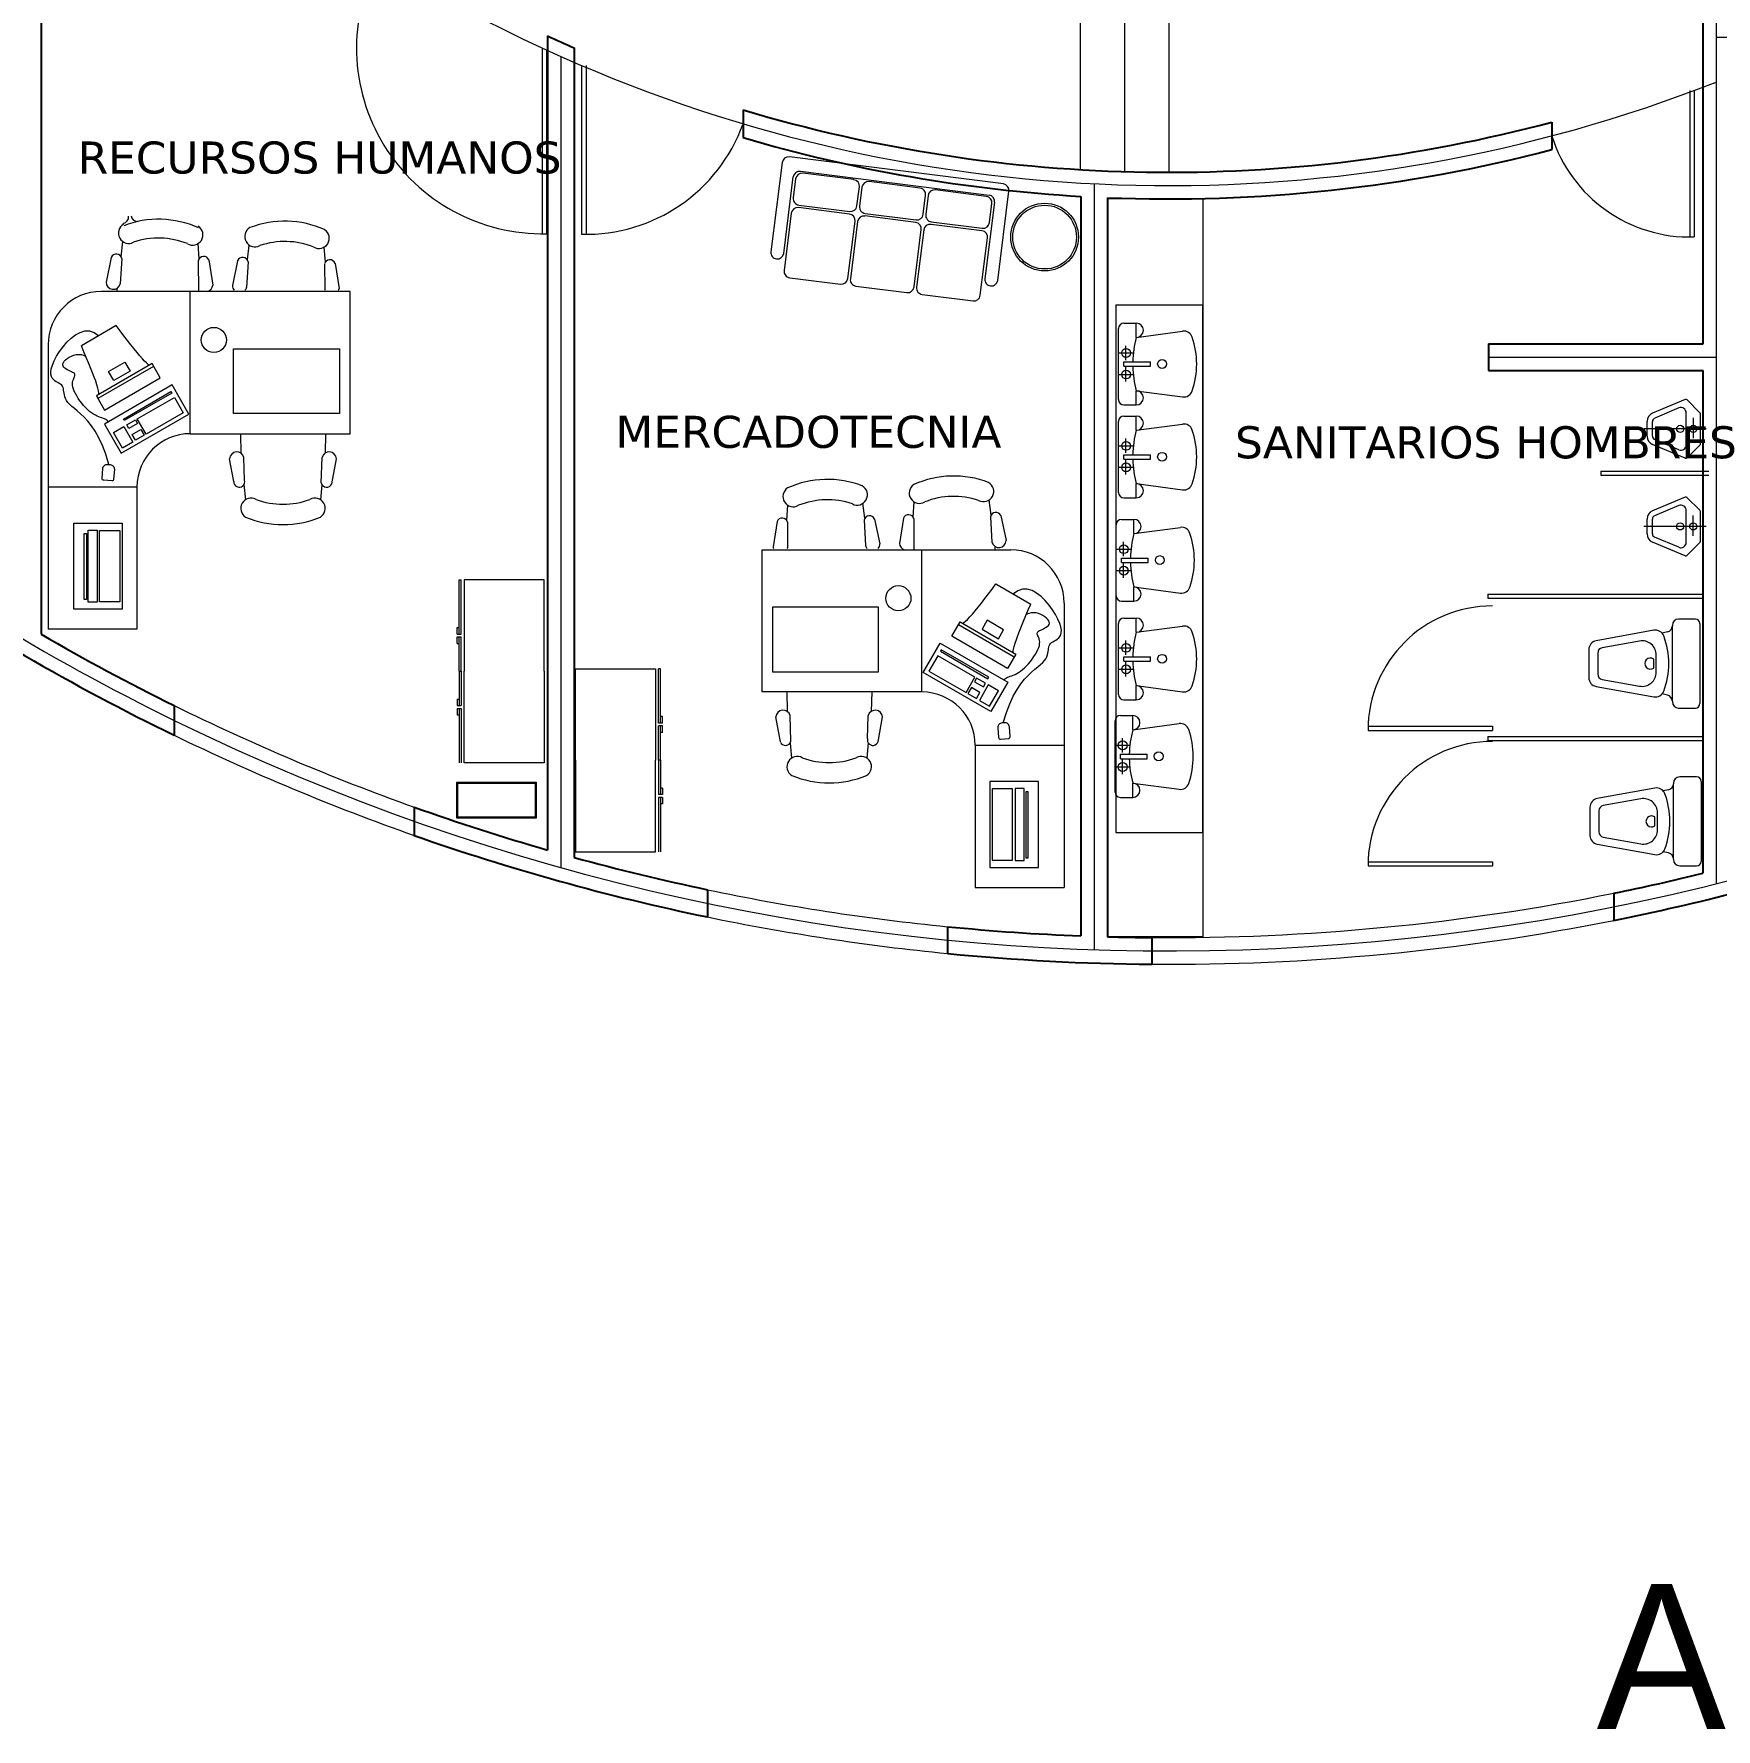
# Model space of a CAD drawing. Header units: millimetres. Extents: x 291 to 670, y 42 to 304.
# Drawn here: x 541.45 to 550.92, y 243.35 to 252.88 of the extents above; entities that cross this region are included whole.
import ezdxf

# ---------------------------------------------------------------- set-up
doc = ezdxf.new("R2010")
doc.units = ezdxf.units.MM
doc.linetypes.add('ACAD_ISO04W100', pattern=[30, 24, -3, 0, -3])
doc.layers.get('0').update_dxf_attribs({"lineweight": 5})
for name, color, linetype, lineweight in [('eje', 8, 'ACAD_ISO04W100', 13), ('escalones', 3, 'Continuous', 15), ('muebles', 2, 'Continuous', 13), ('muros', 1, 'Continuous', 25), ('ventanas y canceleria', 4, 'Continuous', 13)]:
    doc.layers.add(name, color=color, linetype=linetype, lineweight=lineweight)

msp = doc.modelspace()

# ---------------------------------------------------------------- linework, layer by layer
for p, q in [((550.9151, 254.6), (550.9151, 248.1008)), ((552.0767, 252.861), (550.9151, 252.861)), ((544.4151, 252.7535), (544.4151, 248.1915)), ((547.4151, 252.0379), (547.4151, 247.7268)), ((549.6343, 251.0618), (550.9151, 251.0618))]:
    msp.add_line(p, q)
for centre, radius, start, end in [((547.8367, 260.4518), 8.4244, 220.33605, 246.03657), ((544.3095, 252.8013), 1.0444, 151.69474, 271.37166), ((547.8367, 260.4518), 8.4244, 246.03657, 291.43304), ((544.557, 252.692), 0.9381, 268.4729, 340.28025), ((550.7669, 252.5534), 0.8148, 197.58189, 271.7582), ((547.8367, 260.4518), 12.7288, 222.25332, 243.91654), ((547.8367, 260.4518), 12.7288, 243.91654, 298.13997)]:
    msp.add_arc(centre, radius, start, end)
at = {"layer": 'escalones'}
for p, q in [((547.3367, 255.4768), (547.3367, 252.1174)), ((547.8367, 255.4518), (547.8367, 252.1024)), ((547.5867, 254.407), (547.5867, 252.1061))]:
    msp.add_line(p, q, dxfattribs=at)
at = {"layer": 'muebles', "linetype": 'ByBlock'}
for p, q in [((546.9049, 252.0367), (545.7006, 252.1885)), ((545.6602, 252.1572), (545.597, 251.6554)), ((545.7632, 252.1078), (546.8241, 251.9741)), ((546.0632, 252.061), (545.7765, 252.0971)), ((545.6687, 251.6464), (545.7229, 252.0765)), ((545.7361, 252.0658), (545.7225, 251.9583)), ((546.081, 251.9131), (546.0945, 252.0206)), ((546.1089, 252.0188), (546.0953, 251.9113)), ((546.4359, 252.014), (546.1492, 252.0501)), ((546.8087, 251.967), (546.522, 252.0032)), ((546.873, 251.4946), (546.9362, 251.9964)), ((546.0388, 251.8674), (545.7521, 251.9036)), ((545.7539, 251.9179), (546.0406, 251.8818)), ((546.4537, 251.8661), (546.4673, 251.9736)), ((546.4816, 251.9718), (546.4681, 251.8643)), ((546.8555, 251.9337), (546.8013, 251.5036)), ((546.8265, 251.8191), (546.84, 251.9267)), ((545.7117, 251.8722), (545.6711, 251.5497)), ((546.0295, 251.5045), (546.0701, 251.8271)), ((546.0845, 251.8253), (546.0438, 251.5027)), ((546.4115, 251.8205), (546.1248, 251.8566)), ((546.1266, 251.8709), (546.4134, 251.8348)), ((546.7843, 251.7735), (546.4976, 251.8096)), ((546.4994, 251.8239), (546.7861, 251.7878)), ((541.9405, 251.6271), (541.9509, 251.7124)), ((546.4022, 251.4575), (546.4429, 251.7801)), ((546.4572, 251.7783), (546.4166, 251.4557)), ((546.775, 251.4105), (546.8156, 251.7331)), ((541.8854, 251.624), (541.8559, 251.4839)), ((541.9442, 251.6173), (541.9362, 251.4744)), ((542.3793, 251.6153), (542.3735, 251.701)), ((542.6513, 251.6096), (542.6615, 251.6933)), ((543.0898, 251.5978), (543.0841, 251.6819)), ((545.6283, 251.615), (545.6283, 251.615)), ((542.3751, 251.6057), (542.3755, 251.4322)), ((542.4341, 251.6092), (542.456, 251.4678)), ((542.596, 251.6049), (542.5665, 251.4648)), ((542.6548, 251.5982), (542.6468, 251.4553)), ((543.0857, 251.5866), (543.086, 251.4435)), ((543.1447, 251.5901), (543.1667, 251.4487)), ((543.229, 251.4322), (541.8298, 251.4322)), ((541.9177, 251.4322), (541.9184, 251.4469)), ((542.3298, 250.6322), (542.3298, 251.4322)), ((543.229, 250.6322), (543.229, 251.4322)), ((545.7024, 251.5093), (545.9891, 251.4732)), ((546.0751, 251.4623), (546.3619, 251.4262)), ((546.8326, 251.4633), (546.8326, 251.4633)), ((546.4479, 251.4154), (546.7346, 251.3792)), ((541.9132, 251.2398), (541.7172, 251.1266)), ((541.5298, 251.1322), (541.5298, 249.5322)), ((542.1148, 251.0261), (541.8014, 250.8452)), ((542.1237, 251.0108), (541.8103, 250.8298)), ((542.3298, 250.6322), (543.229, 250.6322)), ((542.6123, 250.6322), (542.6149, 250.5231)), ((543.0907, 250.6322), (543.0881, 250.5231)), ((542.5748, 250.3633), (542.5513, 250.4916)), ((542.6355, 250.3708), (542.6318, 250.499)), ((543.0671, 250.3559), (543.0712, 250.499)), ((543.126, 250.3508), (543.1517, 250.4916)), ((542.0298, 250.3322), (541.5298, 250.3322)), ((542.0298, 250.3322), (542.0298, 249.5322)), ((542.632, 250.3462), (542.6402, 250.2607)), ((543.0708, 250.3446), (543.0628, 250.2607)), ((545.6865, 250.1452), (545.6922, 250.2293)), ((546.125, 250.157), (546.1147, 250.2407)), ((546.397, 250.1627), (546.4028, 250.2484)), ((546.8358, 250.1745), (546.8253, 250.2598)), ((545.6315, 250.1375), (545.6096, 249.9961)), ((545.6905, 250.134), (545.6903, 249.9909)), ((546.1215, 250.1456), (546.1295, 250.0027)), ((546.1802, 250.1523), (546.2097, 250.0122)), ((546.3421, 250.1566), (546.3202, 250.0152)), ((546.4011, 250.1531), (546.4008, 249.9796)), ((546.8321, 250.1647), (546.8401, 250.0218)), ((546.8908, 250.1714), (546.9203, 250.0313)), ((546.8585, 249.9796), (546.8578, 249.9943)), ((545.5472, 249.1796), (545.5472, 249.9796)), ((545.5472, 249.9796), (546.9464, 249.9796)), ((546.4464, 249.1796), (546.4464, 249.9796)), ((543.8428, 249.5053), (543.8428, 249.811)), ((543.8428, 249.811), (543.8541, 249.811)), ((543.8541, 249.5053), (543.8541, 249.811)), ((543.8702, 249.811), (543.8702, 249.296)), ((544.3208, 249.811), (543.8702, 249.811)), ((544.3208, 249.296), (544.3208, 249.811)), ((546.8631, 249.7872), (547.059, 249.674)), ((547.2464, 249.6796), (547.2464, 248.0796)), ((542.0298, 249.5322), (541.5298, 249.5322)), ((543.8316, 249.5053), (543.8316, 249.5415)), ((543.8316, 249.5415), (543.8428, 249.5415)), ((543.8428, 249.5053), (543.8428, 249.5415)), ((546.6526, 249.5582), (546.966, 249.3772)), ((546.6614, 249.5735), (546.9748, 249.3926)), ((543.8316, 249.5053), (543.8428, 249.5053)), ((543.8316, 249.453), (543.8316, 249.4891)), ((543.8316, 249.4891), (543.8428, 249.4891)), ((543.8316, 249.453), (543.8428, 249.453)), ((543.8428, 249.5053), (543.8541, 249.5053)), ((543.8428, 249.453), (543.8428, 249.4891)), ((543.8428, 249.296), (543.8428, 249.4891)), ((543.8428, 249.4891), (543.8541, 249.4891)), ((543.8541, 249.296), (543.8541, 249.4891)), ((543.8428, 249.296), (543.8541, 249.296)), ((543.8428, 249.296), (543.8428, 249.1029)), ((543.8428, 249.296), (543.8541, 249.296)), ((543.8541, 249.296), (543.8541, 249.1029)), ((543.8702, 248.7811), (543.8702, 249.296)), ((544.3208, 249.296), (544.3208, 248.7811)), ((544.4975, 249.3103), (544.9481, 249.3103)), ((544.4975, 248.7953), (544.4975, 249.3103)), ((544.9481, 249.3103), (544.9481, 248.7953)), ((544.9642, 249.0046), (544.9642, 249.3103)), ((544.9755, 249.3103), (544.9642, 249.3103)), ((544.9755, 249.0046), (544.9755, 249.3103)), ((543.8316, 249.1391), (543.8428, 249.1391)), ((543.8316, 249.1391), (543.8316, 249.1029)), ((543.8428, 249.1391), (543.8428, 249.1029)), ((546.4464, 249.1796), (545.5472, 249.1796)), ((545.6856, 249.1796), (545.6882, 249.0705)), ((546.1639, 249.1796), (546.1613, 249.0705)), ((543.8316, 249.1029), (543.8428, 249.1029)), ((543.8316, 249.0868), (543.8428, 249.0868)), ((543.8316, 249.0868), (543.8316, 249.0506)), ((543.8316, 249.0506), (543.8428, 249.0506)), ((543.8428, 249.1029), (543.8541, 249.1029)), ((543.8428, 249.0868), (543.8428, 249.0506)), ((543.8428, 249.0868), (543.8541, 249.0868)), ((543.8428, 249.0868), (543.8428, 248.7811)), ((543.8541, 249.0868), (543.8541, 248.7811)), ((544.9755, 249.0046), (544.9755, 249.0408)), ((544.9867, 249.0408), (544.9755, 249.0408)), ((544.9867, 249.0046), (544.9867, 249.0408)), ((545.6503, 248.8982), (545.6246, 249.039)), ((545.7092, 248.9033), (545.7051, 249.0464)), ((546.1407, 248.9182), (546.1444, 249.0464)), ((546.2015, 248.9107), (546.2249, 249.039)), ((544.9755, 249.0046), (544.9642, 249.0046)), ((544.9642, 248.7953), (544.9642, 248.9884)), ((544.9755, 248.9884), (544.9642, 248.9884)), ((544.9867, 249.0046), (544.9755, 249.0046)), ((544.9755, 248.9523), (544.9755, 248.9884)), ((544.9755, 248.7953), (544.9755, 248.9884)), ((544.9867, 248.9884), (544.9755, 248.9884)), ((544.9867, 248.9523), (544.9755, 248.9523)), ((544.9867, 248.9523), (544.9867, 248.9884)), ((545.7054, 248.892), (545.7134, 248.8081)), ((546.1442, 248.8936), (546.1361, 248.8081)), ((546.7464, 248.8796), (546.7464, 248.0796)), ((546.7464, 248.8796), (547.2464, 248.8796)), ((544.3208, 248.7811), (543.8702, 248.7811)), ((544.4975, 248.7953), (544.4975, 248.2804)), ((544.9481, 248.2804), (544.9481, 248.7953)), ((544.9755, 248.7953), (544.9642, 248.7953)), ((544.9642, 248.7953), (544.9642, 248.6022)), ((544.9755, 248.7953), (544.9642, 248.7953)), ((544.9755, 248.7953), (544.9755, 248.6022)), ((544.9755, 248.6022), (544.9642, 248.6022)), ((544.9755, 248.5861), (544.9642, 248.5861)), ((544.9642, 248.5861), (544.9642, 248.2804)), ((544.9867, 248.6384), (544.9755, 248.6384)), ((544.9755, 248.6384), (544.9755, 248.6022)), ((544.9867, 248.6022), (544.9755, 248.6022)), ((544.9867, 248.5861), (544.9755, 248.5861)), ((544.9755, 248.5861), (544.9755, 248.5499)), ((544.9755, 248.5861), (544.9755, 248.2804)), ((544.9867, 248.6384), (544.9867, 248.6022)), ((544.9867, 248.5861), (544.9867, 248.5499)), ((544.9867, 248.5499), (544.9755, 248.5499)), ((544.4975, 248.2804), (544.9481, 248.2804)), ((546.7464, 248.0796), (547.2464, 248.0796))]:
    msp.add_line(p, q, dxfattribs=at)
at = {"layer": 'muebles'}
for p, q in [((547.5372, 251.3569), (548.0262, 251.3569)), ((547.5372, 251.3569), (547.5372, 248.3889)), ((548.0262, 248.3889), (548.0262, 251.3569)), ((547.5825, 251.2539), (547.6525, 251.2539)), ((547.6525, 251.1739), (547.6525, 251.2539)), ((547.5525, 250.8239), (547.5525, 251.2239)), ((547.6525, 251.1739), (547.9136, 251.2087)), ((547.5548, 251.0869), (547.6335, 251.0869)), ((547.5944, 251.0463), (547.5944, 251.1267)), ((547.5548, 250.9658), (547.6335, 250.9658)), ((547.5825, 251.0364), (547.7325, 251.0364)), ((547.5825, 251.0114), (547.5825, 251.0364)), ((547.5825, 251.0114), (547.7325, 251.0114)), ((547.5944, 250.9251), (547.5944, 251.0055)), ((547.7325, 251.0114), (547.7325, 251.0364)), ((547.6525, 250.8739), (547.9136, 250.8391)), ((547.6525, 250.7939), (547.6525, 250.8739)), ((547.5825, 250.7939), (547.6525, 250.7939)), ((550.741, 250.8243), (550.5578, 250.7473)), ((550.7055, 250.7768), (550.5694, 250.7196)), ((550.7519, 250.8222), (550.8242, 250.7503)), ((547.5525, 250.3015), (547.5525, 250.7015)), ((547.5825, 250.7315), (547.6525, 250.7315)), ((547.6525, 250.6515), (547.6525, 250.7315)), ((547.6525, 250.6515), (547.9136, 250.6863)), ((550.8591, 250.6594), (550.5094, 250.6594)), ((550.5271, 250.6176), (550.5271, 250.7012)), ((550.5571, 250.6176), (550.5571, 250.7012)), ((550.7471, 250.5696), (550.7471, 250.7492)), ((550.7871, 250.6071), (550.7871, 250.7209)), ((550.8271, 250.5756), (550.8271, 250.7432)), ((547.5548, 250.5646), (547.6335, 250.5646)), ((547.5944, 250.524), (547.5944, 250.6043)), ((550.741, 250.4945), (550.5578, 250.5715)), ((550.7055, 250.5419), (550.5694, 250.5992)), ((550.7519, 250.4966), (550.8242, 250.5685)), ((547.5825, 250.514), (547.7325, 250.514)), ((547.5825, 250.489), (547.5825, 250.514)), ((547.5825, 250.489), (547.7325, 250.489)), ((547.5944, 250.4028), (547.5944, 250.4831)), ((547.7325, 250.489), (547.7325, 250.514)), ((547.5548, 250.4434), (547.6335, 250.4434)), ((550.2673, 250.4214), (550.2673, 250.3984)), ((550.2673, 250.4214), (550.8743, 250.4214)), ((550.2673, 250.3984), (550.8743, 250.3984)), ((547.6525, 250.3515), (547.9136, 250.3167)), ((547.6525, 250.2715), (547.6525, 250.3515)), ((550.7404, 250.2755), (550.5572, 250.1985)), ((547.5825, 250.2715), (547.6525, 250.2715)), ((550.7049, 250.2281), (550.5688, 250.1708)), ((550.7466, 250.0208), (550.7466, 250.2004)), ((550.7513, 250.2734), (550.8236, 250.2015)), ((550.8266, 250.0268), (550.8266, 250.1944)), ((547.5395, 249.7204), (547.5395, 250.1204)), ((547.5695, 250.1504), (547.6395, 250.1504)), ((547.6395, 250.0704), (547.6395, 250.1504)), ((547.6395, 250.0704), (547.9006, 250.1052)), ((550.8585, 250.1106), (550.5088, 250.1106)), ((550.5266, 250.0688), (550.5266, 250.1524)), ((550.5566, 250.0688), (550.5566, 250.1524)), ((550.7866, 250.0584), (550.7866, 250.1721)), ((547.5813, 249.9428), (547.5813, 250.0232)), ((550.7404, 249.9457), (550.5572, 250.0227)), ((550.7049, 249.9932), (550.5688, 250.0504)), ((550.7513, 249.9478), (550.8236, 250.0197)), ((547.5418, 249.9834), (547.6205, 249.9834)), ((547.5695, 249.9329), (547.7195, 249.9329)), ((547.5695, 249.9079), (547.5695, 249.9329)), ((547.5695, 249.9079), (547.7195, 249.9079)), ((547.5813, 249.8216), (547.5813, 249.902)), ((547.7195, 249.9079), (547.7195, 249.9329)), ((547.5418, 249.8623), (547.6205, 249.8623)), ((547.6395, 249.7704), (547.9006, 249.7355)), ((547.6395, 249.6904), (547.6395, 249.7704)), ((549.6316, 249.7296), (549.6316, 249.7066)), ((549.6316, 249.7296), (550.8401, 249.7296)), ((549.6316, 249.7066), (550.8401, 249.7066)), ((547.5695, 249.6904), (547.6395, 249.6904)), ((547.5525, 249.1653), (547.5525, 249.5653)), ((547.5825, 249.5953), (547.6525, 249.5953)), ((547.6525, 249.5153), (547.6525, 249.5953)), ((547.6525, 249.5153), (547.9136, 249.5502)), ((550.5647, 249.5263), (550.2402, 249.4677)), ((550.6414, 249.5171), (550.6109, 249.5103)), ((550.6688, 249.5543), (550.6688, 249.5513)), ((550.6688, 249.1273), (550.6688, 249.5513)), ((550.7991, 249.5893), (550.7038, 249.5893)), ((550.8241, 249.5643), (550.8241, 249.1143)), ((547.5548, 249.4284), (547.6335, 249.4284)), ((547.5944, 249.3878), (547.5944, 249.4682)), ((550.1991, 249.4185), (550.1991, 249.26)), ((550.4844, 249.4661), (550.2738, 249.428)), ((547.5825, 249.3778), (547.7325, 249.3778)), ((547.5825, 249.3528), (547.5825, 249.3778)), ((547.5825, 249.3528), (547.7325, 249.3528)), ((547.5944, 249.2666), (547.5944, 249.347)), ((547.7325, 249.3528), (547.7325, 249.3778)), ((550.2491, 249.3985), (550.2491, 249.28)), ((550.5641, 249.3143), (550.5641, 249.3643)), ((550.5786, 249.2912), (550.5786, 249.3873)), ((547.5548, 249.3072), (547.6335, 249.3072)), ((550.2738, 249.2505), (550.4844, 249.2125)), ((547.5825, 249.1353), (547.6525, 249.1353)), ((547.6525, 249.2153), (547.9136, 249.1805)), ((547.6525, 249.1353), (547.6525, 249.2153)), ((550.2402, 249.2108), (550.5647, 249.1523)), ((550.6414, 249.1614), (550.6109, 249.1682)), ((547.563, 249.0469), (547.633, 249.0469)), ((547.633, 248.9669), (547.633, 249.0469)), ((550.6688, 249.1273), (550.6688, 249.1243)), ((550.7038, 249.0893), (550.7991, 249.0893)), ((547.533, 248.6169), (547.533, 249.0169)), ((547.633, 248.9669), (547.8941, 249.0017)), ((548.9565, 248.9866), (549.6565, 248.9866)), ((548.9565, 248.9636), (549.6565, 248.9636)), ((549.6565, 248.9866), (549.6565, 248.9636)), ((547.5353, 248.8799), (547.614, 248.8799)), ((547.5748, 248.8393), (547.5748, 248.9197)), ((549.6316, 248.9296), (549.6316, 248.9066)), ((549.6316, 248.9296), (550.8401, 248.9296)), ((549.6316, 248.9066), (550.8401, 248.9066)), ((547.5353, 248.7587), (547.614, 248.7587)), ((547.563, 248.8294), (547.713, 248.8294)), ((547.563, 248.8044), (547.563, 248.8294)), ((547.563, 248.8044), (547.713, 248.8044)), ((547.5748, 248.7181), (547.5748, 248.7985)), ((547.713, 248.8044), (547.713, 248.8294)), ((547.633, 248.6669), (547.8941, 248.632)), ((547.633, 248.5869), (547.633, 248.6669)), ((550.6751, 248.6668), (550.6751, 248.6638)), ((550.6751, 248.2398), (550.6751, 248.6638)), ((550.8054, 248.7018), (550.7101, 248.7018)), ((550.8304, 248.6768), (550.8304, 248.2268)), ((547.563, 248.5869), (547.633, 248.5869)), ((550.571, 248.6388), (550.2465, 248.5802)), ((550.4908, 248.5786), (550.2801, 248.5406)), ((550.6477, 248.6296), (550.6172, 248.6228)), ((550.2054, 248.531), (550.2054, 248.3725)), ((550.2554, 248.511), (550.2554, 248.3925)), ((550.5704, 248.4268), (550.5704, 248.4768)), ((550.585, 248.4037), (550.585, 248.4999)), ((547.5372, 248.3889), (548.0262, 248.3889)), ((550.2465, 248.3233), (550.571, 248.2648)), ((550.2801, 248.363), (550.4908, 248.325)), ((550.6477, 248.2739), (550.6172, 248.2807)), ((548.9565, 248.2242), (549.6565, 248.2242)), ((548.9565, 248.2012), (549.6565, 248.2012)), ((549.6565, 248.2242), (549.6565, 248.2012)), ((550.6751, 248.2398), (550.6751, 248.2368)), ((550.7101, 248.2018), (550.8054, 248.2018))]:
    msp.add_line(p, q, dxfattribs=at)
for points in [[(548.0262, 251.9545), (548.0262, 247.8027), (547.4901, 247.8027), (547.4901, 251.9545)], [(544.276, 248.6725), (544.276, 248.4699), (543.8294, 248.4699), (543.8294, 248.6725)], [(544.271, 248.6675), (544.271, 248.4749), (543.8344, 248.4749), (543.8344, 248.6675)]]:
    msp.add_lwpolyline(points, close=True, dxfattribs=at)
at = {"layer": 'muebles', "linetype": 'ByBlock'}
for points in [[(542.1008, 251.018), (542.0933, 251.0222), (542.084, 251.0298), (542.0729, 251.0404), (542.0601, 251.0539), (542.0459, 251.0701), (542.0303, 251.0887), (542.0133, 251.1095), (541.9952, 251.1324), (541.976, 251.157), (541.9559, 251.1833), (541.9349, 251.2109), (541.9132, 251.2398)], [(541.872, 250.4589), (541.8545, 250.5162), (541.8355, 250.566), (541.8155, 250.609), (541.7948, 250.6457), (541.7738, 250.677), (541.7529, 250.7033), (541.7324, 250.7256), (541.7127, 250.7443), (541.6943, 250.7601), (541.6775, 250.7738), (541.6627, 250.786), (541.6503, 250.7974), (541.6405, 250.8084), (541.633, 250.8193), (541.6276, 250.8299), (541.6237, 250.8402), (541.6212, 250.8501), (541.6194, 250.8595), (541.6182, 250.8686), (541.6171, 250.877), (541.6157, 250.885), (541.6137, 250.8922), (541.6107, 250.8988), (541.6062, 250.9047), (541.6002, 250.9099), (541.5928, 250.9146), (541.5846, 250.9193), (541.5761, 250.9243), (541.5678, 250.93), (541.5601, 250.9366), (541.5535, 250.9446), (541.5485, 250.9544), (541.5456, 250.9662), (541.5453, 250.9805), (541.548, 250.9976), (541.5542, 251.0179), (541.5642, 251.0415), (541.5779, 251.0673), (541.5946, 251.0942), (541.6141, 251.121), (541.6359, 251.1464), (541.6594, 251.1692), (541.6844, 251.1882), (541.7104, 251.2022), (541.7369, 251.2099), (541.7634, 251.2101), (541.7897, 251.2016), (541.8152, 251.1832)], [(541.8683, 250.6988), (541.8645, 250.7041), (541.8598, 250.7083), (541.8542, 250.7119), (541.8478, 250.715), (541.8407, 250.7178), (541.8329, 250.7205), (541.8245, 250.7235), (541.8155, 250.7268), (541.8059, 250.7308), (541.7959, 250.7357), (541.7854, 250.7417), (541.7746, 250.749), (541.7634, 250.7578), (541.7522, 250.7679), (541.7409, 250.7792), (541.7298, 250.7913), (541.7191, 250.8042), (541.7089, 250.8174), (541.6995, 250.831), (541.6909, 250.8445), (541.6834, 250.8578), (541.6771, 250.8707), (541.6722, 250.883), (541.6689, 250.8944), (541.6672, 250.9047), (541.667, 250.9141), (541.6679, 250.9225), (541.6697, 250.9301), (541.672, 250.9369), (541.6745, 250.943), (541.677, 250.9485), (541.6791, 250.9535), (541.6805, 250.9581), (541.6809, 250.9623), (541.6801, 250.9662), (541.6777, 250.9699), (541.6735, 250.9736), (541.6679, 250.9771), (541.6611, 250.9807), (541.6536, 250.9844), (541.6457, 250.9882), (541.6378, 250.9923), (541.6304, 250.9966), (541.6238, 251.0014), (541.6183, 251.0065), (541.6144, 251.0121), (541.6125, 251.0183), (541.6128, 251.0251), (541.6158, 251.0325), (541.6211, 251.0403), (541.6286, 251.0482), (541.6379, 251.0557), (541.6487, 251.0627), (541.6607, 251.0687), (541.6737, 251.0735), (541.6873, 251.0767), (541.7013, 251.078), (541.7153, 251.077), (541.7291, 251.0736), (541.7423, 251.0672)], [(541.8153, 250.8532), (541.8154, 250.8618), (541.8136, 250.8737), (541.81, 250.8886), (541.8047, 250.9064), (541.7978, 250.9268), (541.7895, 250.9497), (541.7799, 250.9748), (541.7692, 251.0019), (541.7574, 251.0309), (541.7448, 251.0614), (541.7313, 251.0934), (541.7172, 251.1266)], [(541.8014, 250.8452), (541.8477, 250.765), (542.1611, 250.946)], [(542.1611, 250.946), (542.1148, 251.0261)], [(546.6755, 249.5654), (546.683, 249.5696), (546.6923, 249.5772), (546.7034, 249.5878), (546.7161, 249.6013), (546.7304, 249.6175), (546.746, 249.6361), (546.7629, 249.6569), (546.7811, 249.6798), (546.8002, 249.7045), (546.8204, 249.7307), (546.8414, 249.7584), (546.8631, 249.7872)], [(546.9042, 249.0063), (546.9218, 249.0636), (546.9407, 249.1134), (546.9607, 249.1564), (546.9815, 249.1931), (547.0025, 249.2244), (547.0234, 249.2508), (547.0439, 249.273), (547.0635, 249.2917), (547.0819, 249.3075), (547.0987, 249.3212), (547.1135, 249.3334), (547.126, 249.3448), (547.1358, 249.3558), (547.1432, 249.3667), (547.1487, 249.3773), (547.1525, 249.3876), (547.1551, 249.3975), (547.1568, 249.4069), (547.158, 249.416), (547.1592, 249.4244), (547.1605, 249.4324), (547.1626, 249.4396), (547.1656, 249.4463), (547.17, 249.4521), (547.1761, 249.4573), (547.1835, 249.462), (547.1916, 249.4667), (547.2001, 249.4717), (547.2084, 249.4774), (547.2162, 249.484), (547.2227, 249.492), (547.2277, 249.5018), (547.2306, 249.5136), (547.231, 249.5279), (547.2283, 249.545), (547.2221, 249.5653), (547.212, 249.5889), (547.1984, 249.6147), (547.1816, 249.6416), (547.1622, 249.6684), (547.1404, 249.6938), (547.1168, 249.7166), (547.0918, 249.7356), (547.0659, 249.7496), (547.0394, 249.7573), (547.0128, 249.7575), (546.9866, 249.749), (546.9611, 249.7306)], [(546.908, 249.2462), (546.9118, 249.2515), (546.9165, 249.2557), (546.9221, 249.2593), (546.9284, 249.2624), (546.9355, 249.2652), (546.9433, 249.2679), (546.9518, 249.2709), (546.9608, 249.2742), (546.9703, 249.2782), (546.9804, 249.2831), (546.9908, 249.2891), (547.0017, 249.2964), (547.0128, 249.3052), (547.0241, 249.3153), (547.0354, 249.3266), (547.0464, 249.3387), (547.0571, 249.3516), (547.0673, 249.3648), (547.0768, 249.3784), (547.0853, 249.3919), (547.0929, 249.4052), (547.0992, 249.4181), (547.1041, 249.4304), (547.1074, 249.4418), (547.109, 249.4521), (547.1093, 249.4615), (547.1083, 249.4699), (547.1066, 249.4775), (547.1043, 249.4843), (547.1018, 249.4904), (547.0993, 249.4959), (547.0972, 249.5009), (547.0958, 249.5055), (547.0953, 249.5097), (547.0962, 249.5136), (547.0986, 249.5173), (547.1027, 249.521), (547.1084, 249.5245), (547.1152, 249.5281), (547.1227, 249.5318), (547.1306, 249.5356), (547.1384, 249.5397), (547.1458, 249.544), (547.1525, 249.5488), (547.1579, 249.5539), (547.1618, 249.5595), (547.1638, 249.5657), (547.1634, 249.5725), (547.1605, 249.5799), (547.1551, 249.5877), (547.1477, 249.5956), (547.1384, 249.6031), (547.1276, 249.6101), (547.1155, 249.6161), (547.1025, 249.6209), (547.0889, 249.6241), (547.075, 249.6254), (547.0609, 249.6245), (547.0472, 249.621), (547.0339, 249.6146)], [(546.9609, 249.4006), (546.9608, 249.4092), (546.9627, 249.4211), (546.9663, 249.436), (546.9716, 249.4538), (546.9785, 249.4742), (546.9867, 249.4971), (546.9963, 249.5222), (547.0071, 249.5493), (547.0188, 249.5783), (547.0315, 249.6088), (547.0449, 249.6408), (547.059, 249.674)], [(546.6151, 249.4934), (546.6614, 249.5735)], [(546.9748, 249.3926), (546.9286, 249.3124), (546.6151, 249.4934)]]:
    msp.add_lwpolyline(points, dxfattribs=at)
for points in [[(543.1696, 251.1089), (543.1696, 250.7453), (542.5734, 250.7453), (542.5734, 251.1089)], [(541.9619, 251.0353), (541.9912, 250.9846), (541.8992, 250.9315), (541.8699, 250.9822)], [(542.3226, 250.7425), (542.2279, 250.9064), (541.8469, 250.6864), (541.9416, 250.5225)], [(542.2213, 250.8691), (542.2261, 250.8609), (541.9583, 250.7063), (541.9536, 250.7145)], [(542.0813, 250.6295), (542.0316, 250.7156), (542.2404, 250.8361), (542.2901, 250.7501)], [(541.9487, 250.5514), (541.8983, 250.6386), (541.9561, 250.672), (542.0065, 250.5848)], [(542.0222, 250.7101), (542.0337, 250.6901), (541.9842, 250.6615), (541.9726, 250.6815)], [(542.0516, 250.6564), (542.0707, 250.6234), (542.0223, 250.5955), (542.0033, 250.6285)], [(541.9469, 250.1293), (541.9469, 249.6446), (541.6741, 249.6446), (541.6741, 250.1293)], [(541.8055, 250.0889), (541.8055, 249.685), (541.755, 249.685), (541.755, 250.0889)], [(541.9342, 250.0874), (541.9342, 249.6862), (541.8198, 249.6862), (541.8198, 250.0874)], [(541.7453, 250.0711), (541.7453, 249.6989), (541.7326, 249.6989), (541.7326, 250.0711)], [(545.6066, 249.6563), (545.6066, 249.2927), (546.2028, 249.2927), (546.2028, 249.6563)], [(546.8143, 249.5827), (546.7851, 249.532), (546.8771, 249.4789), (546.9063, 249.5296)], [(546.4537, 249.2899), (546.5483, 249.4538), (546.9294, 249.2338), (546.8347, 249.0699)], [(546.695, 249.1769), (546.7446, 249.263), (546.5359, 249.3835), (546.4862, 249.2975)], [(546.5549, 249.4165), (546.5502, 249.4083), (546.8179, 249.2537), (546.8227, 249.2619)], [(546.7541, 249.2575), (546.7425, 249.2375), (546.7921, 249.2089), (546.8036, 249.2289)], [(546.7246, 249.2038), (546.7056, 249.1708), (546.7539, 249.1429), (546.773, 249.1759)], [(546.8276, 249.0988), (546.8779, 249.186), (546.8201, 249.2194), (546.7698, 249.1322)], [(546.8293, 248.6767), (546.8293, 248.192), (547.1021, 248.192), (547.1021, 248.6767)], [(546.842, 248.6349), (546.842, 248.2336), (546.9565, 248.2336), (546.9565, 248.6349)], [(546.9708, 248.6363), (546.9708, 248.2324), (547.0213, 248.2324), (547.0213, 248.6363)], [(547.031, 248.6185), (547.031, 248.2464), (547.0437, 248.2464), (547.0437, 248.6185)]]:
    msp.add_lwpolyline(points, close=True, dxfattribs=at)
for points in [[(541.9026, 250.4311), (541.8987, 250.3762, -0.414214), (541.8878, 250.3667), (541.8434, 250.3699, -0.414214), (541.8339, 250.3808), (541.8378, 250.4357, -0.414214), (541.8652, 250.4594), (541.8789, 250.4584, -0.414214)], [(546.8737, 248.9785), (546.8775, 248.9236, 0.414214), (546.8885, 248.9141), (546.9328, 248.9173, 0.414214), (546.9423, 248.9282), (546.9384, 248.9831, 0.414214), (546.9111, 249.0068), (546.8974, 249.0058, 0.414214)]]:
    msp.add_lwpolyline(points, format="xyb", close=True, dxfattribs=at)
at = {"layer": 'muebles'}
for centre, radius in [((547.1368, 251.7379), 0.1906), ((547.1368, 251.7379), 0.1794), ((547.5954, 251.0861), 0.025), ((547.7979, 251.0247), 0.025), ((547.5954, 250.9649), 0.025), ((550.7134, 250.6594), 0.02), ((550.7871, 250.6594), 0.02), ((547.5954, 250.5637), 0.025), ((547.5954, 250.4425), 0.025), ((547.7979, 250.5023), 0.025), ((550.7129, 250.1106), 0.02), ((550.7866, 250.1106), 0.02), ((547.5824, 249.9826), 0.025), ((547.7849, 249.9212), 0.025), ((547.5824, 249.8614), 0.025), ((547.5954, 249.4276), 0.025), ((547.5954, 249.3064), 0.025), ((547.7979, 249.3662), 0.025), ((547.5759, 248.8791), 0.025), ((547.5759, 248.7579), 0.025), ((547.7784, 248.8177), 0.025)]:
    msp.add_circle(centre, radius, dxfattribs=at)
at = {"layer": 'muebles', "linetype": 'ByBlock'}
for centre in [(542.4623, 251.1594), (546.314, 249.7068)]:
    msp.add_circle(centre, 0.0707, dxfattribs=at)
for centre, radius, start, end in [((545.6961, 252.1527), 0.0361, 82.81697, 172.81697), ((545.7587, 252.0719), 0.0361, 82.81697, 172.81697), ((545.7719, 252.0613), 0.0361, 82.81697, 172.81697), ((546.0587, 252.0251), 0.0361, 352.81697, 82.81697), ((546.1447, 252.0143), 0.0361, 82.81697, 172.81697), ((546.4314, 251.9782), 0.0361, 352.81697, 82.81697), ((546.5174, 251.9673), 0.0361, 82.81697, 172.81697), ((546.9003, 252.0009), 0.0361, 352.81697, 82.81697), ((545.7475, 251.8677), 0.0361, 82.81697, 172.81697), ((545.7584, 251.9537), 0.0361, 172.81697, 262.81697), ((546.0451, 251.9176), 0.0361, 262.81697, 352.81697), ((546.1311, 251.9068), 0.0361, 172.81697, 262.81697), ((546.8042, 251.9312), 0.0361, 352.81697, 82.81697), ((546.8196, 251.9382), 0.0361, 352.81697, 82.81697), ((541.9834, 251.76), 0.0577, 119.72563, 298.14311), ((541.947, 251.8508), 0.0361, 277.18303, 7.18303), ((542.152, 251.2947), 0.5436, 65.72166, 111.19953), ((542.033, 251.8616), 0.0361, 187.18303, 277.18303), ((542.862, 251.2842), 0.5436, 65.72166, 111.19953), ((546.0343, 251.8316), 0.0361, 352.81697, 82.81697), ((546.1203, 251.8207), 0.0361, 82.81697, 172.81697), ((546.407, 251.7846), 0.0361, 352.81697, 82.81697), ((546.4179, 251.8706), 0.0361, 262.81697, 352.81697), ((546.4931, 251.7738), 0.0361, 82.81697, 172.81697), ((546.5039, 251.8598), 0.0361, 172.81697, 262.81697), ((546.7906, 251.8237), 0.0361, 262.81697, 352.81697), ((542.1511, 251.295), 0.4374, 68.17401, 108.74719), ((542.3436, 251.7503), 0.0577, 238.77808, 57.19557), ((542.694, 251.7409), 0.0577, 119.72563, 298.14311), ((542.8617, 251.2759), 0.4374, 68.17401, 108.74719), ((543.0542, 251.7312), 0.0577, 238.77808, 57.19557), ((546.7798, 251.7376), 0.0361, 352.81697, 82.81697), ((541.9137, 251.6115), 0.031, 10.74328, 156.23712), ((542.4052, 251.5983), 0.031, 20.68408, 166.17791), ((542.6244, 251.5924), 0.031, 10.74328, 156.23712), ((543.1158, 251.5792), 0.031, 20.68408, 166.17791), ((545.6328, 251.6509), 0.0361, 172.81697, 262.81697), ((545.6328, 251.6509), 0.0361, 262.81697, 352.81697), ((545.7069, 251.5451), 0.0361, 172.81697, 262.81697), ((541.8298, 251.1322), 0.3, 90, 180), ((541.8968, 251.4853), 0.0409, 181.97381, 344.45379), ((542.4153, 251.4714), 0.0409, 286.71014, 354.94738), ((542.6074, 251.4662), 0.0409, 181.97381, 220.91202), ((542.6074, 251.4662), 0.0409, 319.08798, 344.45379), ((543.1259, 251.4523), 0.0409, 192.4674, 198.30514), ((543.1259, 251.4523), 0.0409, 341.69486, 354.94738), ((545.9936, 251.509), 0.0361, 262.81697, 352.81697), ((546.0796, 251.4982), 0.0361, 172.81697, 262.81697), ((546.3664, 251.462), 0.0361, 262.81697, 352.81697), ((546.4524, 251.4512), 0.0361, 172.81697, 262.81697), ((546.8371, 251.4991), 0.0361, 172.81697, 262.81697), ((546.8371, 251.4991), 0.0361, 262.81697, 352.81697), ((546.7391, 251.4151), 0.0361, 262.81697, 352.81697), ((542.3298, 250.3322), 0.3, 90, 180), ((542.5921, 250.4891), 0.0409, 14.00681, 176.48678), ((543.1109, 250.4891), 0.0409, 3.51322, 165.99319), ((542.6057, 250.3625), 0.031, 178.46926, 15.58994), ((545.9143, 249.8316), 0.5436, 68.80047, 114.27834), ((546.6249, 249.8507), 0.5436, 68.80047, 114.27834), ((543.0973, 250.3625), 0.031, 192.28269, 337.77652), ((545.722, 250.2787), 0.0577, 122.80443, 301.22192), ((546.0823, 250.2883), 0.0577, 241.85689, 60.27437), ((546.4326, 250.2978), 0.0577, 122.80443, 301.22192), ((546.6251, 249.8424), 0.4374, 71.25281, 111.82599), ((546.7929, 250.3074), 0.0577, 241.85689, 60.27437), ((542.6713, 250.2121), 0.0577, 60.31748, 238.73497), ((542.8515, 250.6725), 0.4374, 249.71341, 290.28659), ((543.0317, 250.2121), 0.0577, 301.26503, 119.68252), ((545.9145, 249.8233), 0.4374, 71.25281, 111.82599), ((546.8625, 250.1589), 0.031, 23.76288, 169.25672), ((542.8515, 250.6642), 0.5436, 247.26107, 292.73893), ((545.6605, 250.1266), 0.031, 13.82209, 159.31592), ((546.1519, 250.1398), 0.031, 23.76288, 169.25672), ((546.3711, 250.1457), 0.031, 13.82209, 159.31592), ((545.6503, 249.9997), 0.0409, 185.05262, 198.30514), ((545.6503, 249.9997), 0.0409, 341.69486, 347.5326), ((546.1689, 250.0136), 0.0409, 195.54621, 220.91202), ((546.1689, 250.0136), 0.0409, 319.08798, 358.02619), ((546.3609, 250.0188), 0.0409, 185.05262, 253.28986), ((546.8795, 250.0327), 0.0409, 195.54621, 358.02619), ((546.9464, 249.6796), 0.3, 0, 90), ((546.4464, 248.8796), 0.3, 0, 90), ((545.6654, 249.0365), 0.0409, 14.00681, 176.48678), ((546.1841, 249.0365), 0.0409, 3.51322, 165.99319), ((545.679, 248.9099), 0.031, 202.22348, 347.71731), ((546.1706, 248.9099), 0.031, 164.41006, 1.53074), ((545.7446, 248.7596), 0.0577, 60.31748, 238.73497), ((545.9248, 249.2199), 0.4374, 249.71341, 290.28659), ((546.1049, 248.7596), 0.0577, 301.26503, 119.68252), ((545.9248, 249.2116), 0.5436, 247.26107, 292.73893)]:
    msp.add_arc(centre, radius, start, end, dxfattribs=at)
at = {"layer": 'muebles'}
for centre, radius, start, end in [((547.5825, 251.2239), 0.03, 90, 180), ((547.6525, 251.2139), 0.04, 270, 90), ((548.205, 251.0239), 0.5725, 164.81071, 178.7489), ((547.9202, 251.1591), 0.05, 18.72761, 97.59464), ((547.5213, 251.0239), 0.4713, 341.27239, 18.72761), ((548.205, 251.0239), 0.5725, 181.2511, 195.18929), ((547.6525, 250.8339), 0.04, 270, 90), ((547.9202, 250.8886), 0.05, 262.40536, 341.27239), ((547.5825, 250.8239), 0.03, 180, 270), ((550.7171, 250.7492), 0.03, 0, 112.80454), ((550.7448, 250.8151), 0.01, 45.15887, 112.80454), ((547.5825, 250.7015), 0.03, 90, 180), ((547.6525, 250.6915), 0.04, 270, 90), ((547.9202, 250.6367), 0.05, 18.72761, 97.59464), ((550.5771, 250.7012), 0.05, 112.80454, 180), ((550.5771, 250.7012), 0.02, 112.80454, 180), ((550.8171, 250.7432), 0.01, 0, 45.15887), ((548.205, 250.5015), 0.5725, 164.81071, 178.7489), ((547.5213, 250.5015), 0.4713, 341.27239, 18.72761), ((550.5771, 250.6176), 0.05, 180, 247.19546), ((550.5771, 250.6176), 0.02, 180, 247.19546), ((550.7171, 250.5696), 0.03, 247.19546, 0), ((550.8171, 250.5756), 0.01, 314.84113, 0), ((548.205, 250.5015), 0.5725, 181.2511, 195.18929), ((550.7448, 250.5037), 0.01, 247.19546, 314.84113), ((547.5825, 250.3015), 0.03, 180, 270), ((547.6525, 250.3115), 0.04, 270, 90), ((547.9202, 250.3662), 0.05, 262.40536, 341.27239), ((550.7443, 250.2663), 0.01, 45.15887, 112.80454), ((550.5766, 250.1524), 0.05, 112.80454, 180), ((550.7166, 250.2004), 0.03, 0, 112.80454), ((550.8166, 250.1944), 0.01, 0, 45.15887), ((547.5695, 250.1204), 0.03, 90, 180), ((547.6395, 250.1104), 0.04, 270, 90), ((547.9072, 250.0556), 0.05, 18.72761, 97.59464), ((550.5766, 250.1524), 0.02, 112.80454, 180), ((548.192, 249.9204), 0.5725, 164.81071, 178.7489), ((547.5082, 249.9204), 0.4713, 341.27239, 18.72761), ((550.5766, 250.0688), 0.05, 180, 247.19546), ((550.5766, 250.0688), 0.02, 180, 247.19546), ((550.7166, 250.0208), 0.03, 247.19546, 0), ((550.8166, 250.0268), 0.01, 314.84113, 0), ((548.192, 249.9204), 0.5725, 181.2511, 195.18929), ((550.7443, 249.9549), 0.01, 247.19546, 314.84113), ((547.5695, 249.7204), 0.03, 180, 270), ((547.6395, 249.7304), 0.04, 270, 90), ((547.9072, 249.7851), 0.05, 262.40536, 341.27239), ((549.6565, 248.9636), 0.7, 90, 180), ((547.5825, 249.5653), 0.03, 90, 180), ((548.205, 249.3653), 0.5725, 164.81071, 178.7489), ((547.6525, 249.5553), 0.04, 270, 90), ((547.9202, 249.5006), 0.05, 18.72761, 97.59464), ((547.5213, 249.3653), 0.4713, 341.27239, 18.72761), ((550.5735, 249.4771), 0.05, 20.63685, 100.23151), ((550.6338, 249.5513), 0.035, 282.61444, 0), ((550.7038, 249.5543), 0.035, 90, 180), ((550.7991, 249.5643), 0.025, 0, 90), ((550.2491, 249.4185), 0.05, 100.23151, 180), ((550.2791, 249.3985), 0.03, 100.23151, 180), ((550.4986, 249.3873), 0.08, 0, 100.23151), ((550.2076, 249.3393), 0.441, 339.36315, 20.63685), ((548.205, 249.3653), 0.5725, 181.2511, 195.18929), ((550.5453, 249.3393), 0.0312, 53.1301, 306.8699), ((550.2491, 249.26), 0.05, 180, 259.76849), ((550.2791, 249.28), 0.03, 180, 259.76849), ((550.4986, 249.2912), 0.08, 259.76849, 0), ((547.5825, 249.1653), 0.03, 180, 270), ((547.6525, 249.1753), 0.04, 270, 90), ((547.9202, 249.2301), 0.05, 262.40536, 341.27239), ((550.5735, 249.2015), 0.05, 259.76849, 339.36315), ((550.6338, 249.1273), 0.035, 0, 77.38556), ((547.563, 249.0169), 0.03, 90, 180), ((547.633, 249.0069), 0.04, 270, 90), ((550.7038, 249.1243), 0.035, 180, 270), ((550.7991, 249.1143), 0.025, 270, 0), ((548.1855, 248.8169), 0.5725, 164.81071, 178.7489), ((547.9007, 248.9521), 0.05, 18.72761, 97.59464), ((547.5017, 248.8169), 0.4713, 341.27239, 18.72761), ((549.6565, 248.2012), 0.7, 90, 180), ((548.1855, 248.8169), 0.5725, 181.2511, 195.18929), ((547.633, 248.6269), 0.04, 270, 90), ((547.9007, 248.6816), 0.05, 262.40536, 341.27239), ((550.6401, 248.6638), 0.035, 282.61444, 0), ((550.7101, 248.6668), 0.035, 90, 180), ((550.8054, 248.6768), 0.025, 0, 90), ((547.563, 248.6169), 0.03, 180, 270), ((550.2554, 248.531), 0.05, 100.23151, 180), ((550.505, 248.4999), 0.08, 0, 100.23151), ((550.5799, 248.5896), 0.05, 20.63685, 100.23151), ((550.214, 248.4518), 0.441, 339.36315, 20.63685), ((550.2854, 248.511), 0.03, 100.23151, 180), ((550.5517, 248.4518), 0.0312, 53.1301, 306.8699), ((550.2554, 248.3725), 0.05, 180, 259.76849), ((550.2854, 248.3925), 0.03, 180, 259.76849), ((550.505, 248.4037), 0.08, 259.76849, 0), ((550.5799, 248.314), 0.05, 259.76849, 339.36315), ((550.6401, 248.2398), 0.035, 0, 77.38556), ((550.7101, 248.2368), 0.035, 180, 270), ((550.8054, 248.2268), 0.025, 270, 0)]:
    msp.add_arc(centre, radius, start, end, dxfattribs=at)
at = {"layer": 'muros'}
for p, q in [((541.4901, 254.7984), (541.4901, 249.5047)), ((550.8401, 253.5703), (550.8401, 251.1368)), ((544.3401, 252.8698), (544.3401, 248.2907)), ((544.4901, 252.8024), (544.4901, 248.2485)), ((545.4401, 252.4537), (545.4401, 252.2973)), ((549.9901, 252.3848), (549.9901, 252.2297)), ((547.3401, 251.9669), (547.3401, 247.8077)), ((547.4901, 251.9594), (547.4901, 247.8027)), ((549.6343, 251.1368), (549.6343, 250.9868)), ((549.6343, 251.1368), (550.8428, 251.1368)), ((549.6343, 250.9868), (550.8428, 250.9868)), ((550.8401, 250.9868), (550.8401, 248.1596)), ((542.2401, 249.1029), (542.2401, 248.9359)), ((543.5901, 248.5318), (543.5901, 248.3727)), ((545.2401, 248.0672), (545.2401, 247.914)), ((550.3401, 248.0481), (550.3401, 247.8951)), ((546.5901, 247.8595), (546.5901, 247.7088)), ((547.7401, 247.7983), (547.7401, 247.6483))]:
    msp.add_line(p, q, dxfattribs=at)
for radius, start, end in [(8.3494, 245.24213, 246.37061), (8.3494, 253.31925, 284.94607), (8.4994, 253.62201, 266.65041), (8.4994, 267.66284, 284.67631), (8.4994, 284.15429, 284.15626), (12.8038, 235.53017, 244.08072), (12.6538, 239.89696, 243.75018), (12.6538, 250.39105, 253.95882), (12.8038, 250.63001, 258.2993), (12.6538, 254.6643, 258.1586), (12.8038, 281.27507, 287.74985), (12.6538, 281.41051, 283.73024), (12.6538, 264.34627, 267.75082), (12.6538, 268.4304, 269.56257), (12.8038, 264.41272, 269.5677)]:
    msp.add_arc((547.8367, 260.4518), radius, start, end, dxfattribs=at)
at = {"layer": 'ventanas y canceleria'}
for p, q in [((544.3095, 252.8013), (544.3095, 251.7569)), ((544.3345, 252.7898), (544.3345, 251.7572)), ((544.532, 252.7026), (544.532, 251.7542)), ((544.557, 252.7026), (544.557, 251.7539)), ((550.7669, 252.5627), (550.7669, 251.7385)), ((550.7919, 252.5627), (550.7919, 251.7389))]:
    msp.add_line(p, q, dxfattribs=at)
for radius, start, end in [(12.6538, 243.75018, 250.39105), (12.8038, 244.08072, 250.63001), (12.6538, 258.1586, 264.34627), (12.6538, 269.56257, 281.41051), (12.8038, 258.2993, 264.41272), (12.8038, 269.5677, 281.27507)]:
    msp.add_arc((547.8367, 260.4518), radius, start, end, dxfattribs=at)

# ---------------------------------------------------------------- texts
at = {"layer": 'eje'}
msp.add_text("A'", height=0.816, dxfattribs=at).set_placement((550.2426, 243.3465))
at = {"layer": 'eje', "char_height": 0.18, "width": 4.996003610813204e-15, "attachment_point": 1}
for s, insert in [('{\\fVerdana|b0|i0|c0|p34;RECURSOS HUMANOS}', (541.6961, 252.2756)), ('{\\fVerdana|b0|i0|c0|p34;MERCADOTECNIA}', (544.722, 250.7328)), ('{\\fVerdana|b0|i0|c0|p34;SANITARIOS HOMBRES}', (548.2082, 250.6739))]:
    msp.add_mtext(s, dxfattribs=dict(at, insert=insert))

doc.saveas('drawing.dxf')
